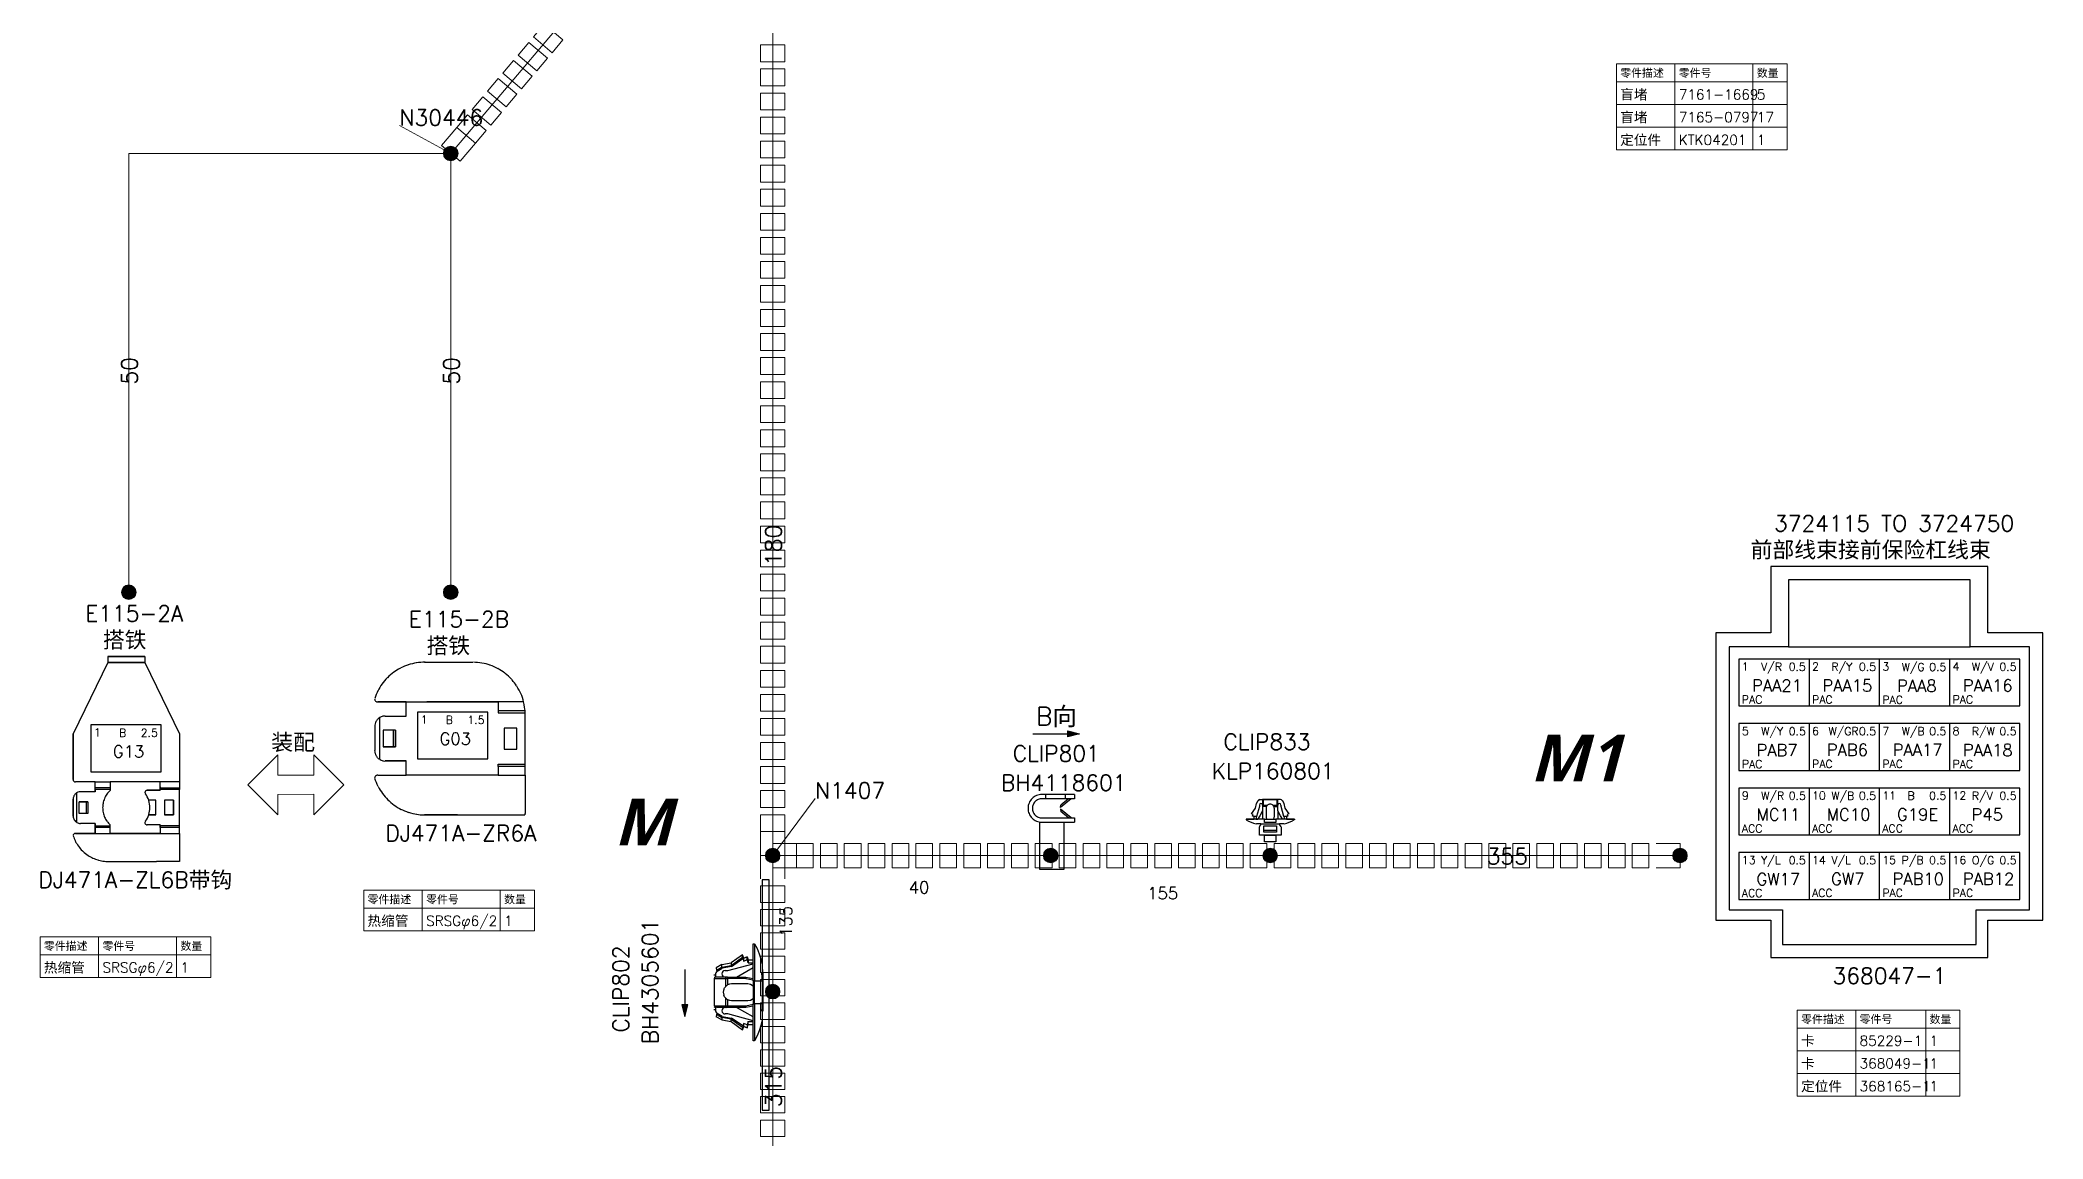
# Model space of a CAD drawing. Header units: millimetres. Extents: x 6 to 3615, y 6 to 858.
# Drawn here: x 2485.5 to 2827.7, y 191.8 to 379.6 of the extents above; entities that cross this region are included whole.
import ezdxf

# ---------------------------------------------------------------- set-up
doc = ezdxf.new("R2010")
doc.units = ezdxf.units.MM
doc.styles.add('SegoeUIBoldItalic_Style', font='segoeuiz.ttf')
doc.styles.add('Simplex_Style', font='simplex_.ttf')

msp = doc.modelspace()

# ---------------------------------------------------------------- hatches: boundary and pattern name
h = msp.add_hatch(color=0)
edge = h.paths.add_edge_path()
edge.add_arc((2555.65, 360.27), 1.25, 0, 360)
h = msp.add_hatch(color=0)
edge = h.paths.add_edge_path()
edge.add_arc((2555.65, 360.27), 1.25, 0, 360)
h = msp.add_hatch(color=0)
edge = h.paths.add_edge_path()
edge.add_arc((2500.65, 285.27), 1.25, 0, 360)
h = msp.add_hatch(color=0)
edge = h.paths.add_edge_path()
edge.add_arc((2500.65, 285.27), 1.25, 0, 360)
h = msp.add_hatch(color=0)
edge = h.paths.add_edge_path()
edge.add_arc((2555.65, 285.27), 1.25, 0, 360)
h = msp.add_hatch(color=0)
edge = h.paths.add_edge_path()
edge.add_arc((2555.65, 285.27), 1.25, 0, 360)
for points in [[(2661.08, 261.58), (2663.08, 261.08), (2661.08, 260.58)], [(2595.15, 214.77), (2595.65, 212.77), (2596.15, 214.77)]]:
    msp.add_hatch(color=0).paths.add_polyline_path(points)
h = msp.add_hatch(color=0)
edge = h.paths.add_edge_path()
edge.add_arc((2610.65, 240.27), 1.25, 0, 360)
h = msp.add_hatch(color=0)
edge = h.paths.add_edge_path()
edge.add_arc((2610.65, 240.27), 1.25, 0, 360)
h = msp.add_hatch(color=0)
edge = h.paths.add_edge_path()
edge.add_arc((2658.15, 240.27), 1.25, 0, 360)
h = msp.add_hatch(color=0)
edge = h.paths.add_edge_path()
edge.add_arc((2658.15, 240.27), 1.25, 0, 360)
h = msp.add_hatch(color=0)
edge = h.paths.add_edge_path()
edge.add_arc((2695.65, 240.27), 1.25, 0, 360)
h = msp.add_hatch(color=0)
edge = h.paths.add_edge_path()
edge.add_arc((2695.65, 240.27), 1.25, 0, 360)
h = msp.add_hatch(color=0)
edge = h.paths.add_edge_path()
edge.add_arc((2765.65, 240.27), 1.25, 0, 360)
h = msp.add_hatch(color=0)
edge = h.paths.add_edge_path()
edge.add_arc((2765.65, 240.27), 1.25, 0, 360)
h = msp.add_hatch(color=0)
edge = h.paths.add_edge_path()
edge.add_arc((2610.65, 217.01), 1.25, 0, 360)
h = msp.add_hatch(color=0)
edge = h.paths.add_edge_path()
edge.add_arc((2610.65, 217.01), 1.25, 0, 360)

# ---------------------------------------------------------------- linework, layer by layer
at = {"color": 0, "linetype": 'Continuous', "lineweight": 13, "flags": 128}
for points in [[(2610.65, 425.27), (2555.65, 360.27)], [(2610.65, 425.27), (2610.65, 240.27)], [(2754.78, 375.58), (2783.95, 375.58)], [(2754.78, 375.58), (2754.78, 360.86)], [(2754.78, 375.58), (2783.95, 375.58)], [(2764.78, 375.58), (2764.78, 360.86)], [(2778.12, 375.58), (2778.12, 360.86)], [(2783.95, 375.58), (2783.95, 360.86)], [(2754.78, 372.52), (2783.95, 372.52)], [(2754.78, 368.64), (2783.95, 368.64)], [(2555.65, 360.27), (2546.9, 365.02)], [(2754.78, 364.75), (2783.95, 364.75)], [(2555.65, 360.27), (2500.65, 360.27)], [(2500.65, 360.27), (2500.65, 285.27)], [(2555.65, 360.27), (2555.65, 285.27)], [(2754.78, 360.86), (2783.95, 360.86)], [(2537.39, 252.37), (2532.25, 247.24), (2532.24, 250.74), (2526.11, 250.71), (2526.11, 247.23), (2520.97, 252.34), (2526.11, 257.47), (2526.11, 254.02), (2532.26, 254.02), (2532.26, 257.48), (2537.39, 252.37)], [(2610.65, 240.27), (2617.9, 250.02)], [(2610.65, 240.27), (2610.65, 160.27)], [(2610.65, 240.27), (2705.65, 240.27)], [(2705.65, 240.27), (2765.65, 240.27)], [(2540.79, 234.34), (2569.96, 234.34)], [(2540.79, 234.34), (2540.79, 227.4)], [(2540.79, 234.34), (2569.96, 234.34)], [(2550.79, 234.34), (2550.79, 227.4)], [(2564.12, 234.34), (2564.12, 227.4)], [(2569.96, 234.34), (2569.96, 227.4)], [(2540.79, 231.28), (2569.96, 231.28)], [(2485.5, 226.36), (2514.66, 226.36)], [(2485.5, 226.36), (2485.5, 219.42)], [(2485.5, 226.36), (2514.66, 226.36)], [(2495.5, 226.36), (2495.5, 219.42)], [(2508.83, 226.36), (2508.83, 219.42)], [(2514.66, 226.36), (2514.66, 219.42)], [(2540.79, 227.4), (2569.96, 227.4)], [(2485.5, 223.31), (2514.66, 223.31)], [(2485.5, 219.42), (2514.66, 219.42)], [(2785.68, 213.85), (2813.46, 213.85)], [(2785.68, 213.85), (2785.68, 199.13)], [(2785.68, 213.85), (2813.46, 213.85)], [(2795.68, 213.85), (2795.68, 199.13)], [(2807.62, 213.85), (2807.62, 199.13)], [(2813.46, 213.85), (2813.46, 199.13)], [(2785.68, 210.79), (2813.46, 210.79)], [(2785.68, 206.91), (2813.46, 206.91)], [(2785.68, 203.02), (2813.46, 203.02)], [(2785.68, 199.13), (2813.46, 199.13)]]:
    msp.add_lwpolyline(points, dxfattribs=at)
for points in [[(2572.96, 377.49), (2574.79, 379.66), (2571.61, 382.35), (2569.77, 380.18), (2572.96, 377.49)], [(2570.34, 374.4), (2572.17, 376.56), (2568.99, 379.25), (2567.16, 377.09), (2570.34, 374.4)], [(2612.73, 375.93), (2612.73, 378.81), (2608.57, 378.81), (2608.57, 375.93), (2612.73, 375.93)], [(2565.1, 368.21), (2566.93, 370.37), (2563.75, 373.06), (2561.92, 370.9), (2565.1, 368.21)], [(2567.72, 371.3), (2569.55, 373.47), (2566.37, 376.16), (2564.54, 373.99), (2567.72, 371.3)], [(2612.73, 371.82), (2612.73, 374.7), (2608.57, 374.7), (2608.57, 371.82), (2612.73, 371.82)], [(2562.48, 365.11), (2564.31, 367.28), (2561.13, 369.97), (2559.3, 367.8), (2562.48, 365.11)], [(2612.73, 367.71), (2612.73, 370.59), (2608.57, 370.59), (2608.57, 367.71), (2612.73, 367.71)], [(2559.86, 362.02), (2561.69, 364.18), (2558.51, 366.87), (2556.68, 364.71), (2559.86, 362.02)], [(2612.73, 363.6), (2612.73, 366.48), (2608.57, 366.48), (2608.57, 363.6), (2612.73, 363.6)], [(2554.06, 361.61), (2556.68, 364.71)], [(2557.24, 358.92), (2554.06, 361.61)], [(2557.24, 358.92), (2559.86, 362.02)], [(2612.73, 359.49), (2612.73, 362.37), (2608.57, 362.37), (2608.57, 359.49), (2612.73, 359.49)], [(2612.73, 355.38), (2612.73, 358.25), (2608.57, 358.25), (2608.57, 355.38), (2612.73, 355.38)], [(2612.73, 351.27), (2612.73, 354.14), (2608.57, 354.14), (2608.57, 351.27), (2612.73, 351.27)], [(2612.73, 347.15), (2612.73, 350.03), (2608.57, 350.03), (2608.57, 347.15), (2612.73, 347.15)], [(2612.73, 343.04), (2612.73, 345.92), (2608.57, 345.92), (2608.57, 343.04), (2612.73, 343.04)], [(2612.73, 338.93), (2612.73, 341.81), (2608.57, 341.81), (2608.57, 338.93), (2612.73, 338.93)], [(2612.73, 334.82), (2612.73, 337.7), (2608.57, 337.7), (2608.57, 334.82), (2612.73, 334.82)], [(2612.73, 330.71), (2612.73, 333.59), (2608.57, 333.59), (2608.57, 330.71), (2612.73, 330.71)], [(2612.73, 326.6), (2612.73, 329.48), (2608.57, 329.48), (2608.57, 326.6), (2612.73, 326.6)], [(2612.73, 322.49), (2612.73, 325.37), (2608.57, 325.37), (2608.57, 322.49), (2612.73, 322.49)], [(2612.73, 318.38), (2612.73, 321.25), (2608.57, 321.25), (2608.57, 318.38), (2612.73, 318.38)], [(2612.73, 314.27), (2612.73, 317.14), (2608.57, 317.14), (2608.57, 314.27), (2612.73, 314.27)], [(2612.73, 310.15), (2612.73, 313.03), (2608.57, 313.03), (2608.57, 310.15), (2612.73, 310.15)], [(2612.73, 306.04), (2612.73, 308.92), (2608.57, 308.92), (2608.57, 306.04), (2612.73, 306.04)], [(2612.73, 301.93), (2612.73, 304.81), (2608.57, 304.81), (2608.57, 301.93), (2612.73, 301.93)], [(2612.73, 297.82), (2612.73, 300.7), (2608.57, 300.7), (2608.57, 297.82), (2612.73, 297.82)], [(2612.73, 293.71), (2612.73, 296.59), (2608.57, 296.59), (2608.57, 293.71), (2612.73, 293.71)], [(2612.73, 289.6), (2612.73, 292.48), (2608.57, 292.48), (2608.57, 289.6), (2612.73, 289.6)], [(2612.73, 285.49), (2612.73, 288.37), (2608.57, 288.37), (2608.57, 285.49), (2612.73, 285.49)], [(2612.73, 281.38), (2612.73, 284.25), (2608.57, 284.25), (2608.57, 281.38), (2612.73, 281.38)], [(2612.73, 277.27), (2612.73, 280.14), (2608.57, 280.14), (2608.57, 277.27), (2612.73, 277.27)], [(2612.73, 273.15), (2612.73, 276.03), (2608.57, 276.03), (2608.57, 273.15), (2612.73, 273.15)], [(2612.73, 269.04), (2612.73, 271.92), (2608.57, 271.92), (2608.57, 269.04), (2612.73, 269.04)], [(2612.73, 264.93), (2612.73, 267.81), (2608.57, 267.81), (2608.57, 264.93), (2612.73, 264.93)], [(2612.73, 260.82), (2612.73, 263.7), (2608.57, 263.7), (2608.57, 260.82), (2612.73, 260.82)], [(2612.73, 256.71), (2612.73, 259.59), (2608.57, 259.59), (2608.57, 256.71), (2612.73, 256.71)], [(2612.73, 252.6), (2612.73, 255.48), (2608.57, 255.48), (2608.57, 252.6), (2612.73, 252.6)], [(2612.73, 248.49), (2612.73, 251.37), (2608.57, 251.37), (2608.57, 248.49), (2612.73, 248.49)], [(2612.73, 244.38), (2612.73, 247.25), (2608.57, 247.25), (2608.57, 244.38), (2612.73, 244.38)], [(2608.57, 240.27), (2608.57, 244.38)], [(2612.73, 240.27), (2612.73, 244.38)], [(2612.73, 240.27), (2608.57, 240.27)], [(2608.57, 240.27), (2608.57, 236.27)], [(2612.73, 240.27), (2608.57, 240.27)], [(2610.65, 238.18), (2610.65, 242.35)], [(2610.65, 242.35), (2614.73, 242.35)], [(2612.73, 240.27), (2612.73, 236.27)], [(2614.73, 238.18), (2617.59, 238.18), (2617.59, 242.35), (2614.73, 242.35), (2614.73, 238.18)], [(2618.81, 238.18), (2621.66, 238.18), (2621.66, 242.35), (2618.81, 242.35), (2618.81, 238.18)], [(2622.89, 238.18), (2625.74, 238.18), (2625.74, 242.35), (2622.89, 242.35), (2622.89, 238.18)], [(2626.97, 238.18), (2629.82, 238.18), (2629.82, 242.35), (2626.97, 242.35), (2626.97, 238.18)], [(2631.05, 238.18), (2633.9, 238.18), (2633.9, 242.35), (2631.05, 242.35), (2631.05, 238.18)], [(2635.12, 238.18), (2637.98, 238.18), (2637.98, 242.35), (2635.12, 242.35), (2635.12, 238.18)], [(2639.2, 238.18), (2642.06, 238.18), (2642.06, 242.35), (2639.2, 242.35), (2639.2, 238.18)], [(2643.28, 238.18), (2646.14, 238.18), (2646.14, 242.35), (2643.28, 242.35), (2643.28, 238.18)], [(2647.36, 238.18), (2650.22, 238.18), (2650.22, 242.35), (2647.36, 242.35), (2647.36, 238.18)], [(2651.44, 238.18), (2654.3, 238.18), (2654.3, 242.35), (2651.44, 242.35), (2651.44, 238.18)], [(2655.52, 238.18), (2658.37, 238.18), (2658.37, 242.35), (2655.52, 242.35), (2655.52, 238.18)], [(2659.6, 238.18), (2662.45, 238.18), (2662.45, 242.35), (2659.6, 242.35), (2659.6, 238.18)], [(2663.68, 238.18), (2666.53, 238.18), (2666.53, 242.35), (2663.68, 242.35), (2663.68, 238.18)], [(2667.76, 238.18), (2670.61, 238.18), (2670.61, 242.35), (2667.76, 242.35), (2667.76, 238.18)], [(2671.84, 238.18), (2674.69, 238.18), (2674.69, 242.35), (2671.84, 242.35), (2671.84, 238.18)], [(2675.91, 238.18), (2678.77, 238.18), (2678.77, 242.35), (2675.91, 242.35), (2675.91, 238.18)], [(2679.99, 238.18), (2682.85, 238.18), (2682.85, 242.35), (2679.99, 242.35), (2679.99, 238.18)], [(2684.07, 238.18), (2686.93, 238.18), (2686.93, 242.35), (2684.07, 242.35), (2684.07, 238.18)], [(2688.15, 238.18), (2691.01, 238.18), (2691.01, 242.35), (2688.15, 242.35), (2688.15, 238.18)], [(2692.23, 238.18), (2695.09, 238.18), (2695.09, 242.35), (2692.23, 242.35), (2692.23, 238.18)], [(2696.31, 238.18), (2699.16, 238.18), (2699.16, 242.35), (2696.31, 242.35), (2696.31, 238.18)], [(2700.39, 238.18), (2703.24, 238.18), (2703.24, 242.35), (2700.39, 242.35), (2700.39, 238.18)], [(2704.47, 238.18), (2707.32, 238.18), (2707.32, 242.35), (2704.47, 242.35), (2704.47, 238.18)], [(2708.55, 238.18), (2711.4, 238.18), (2711.4, 242.35), (2708.55, 242.35), (2708.55, 238.18)], [(2712.62, 238.18), (2715.48, 238.18), (2715.48, 242.35), (2712.62, 242.35), (2712.62, 238.18)], [(2716.7, 238.18), (2719.56, 238.18), (2719.56, 242.35), (2716.7, 242.35), (2716.7, 238.18)], [(2720.78, 238.18), (2723.64, 238.18), (2723.64, 242.35), (2720.78, 242.35), (2720.78, 238.18)], [(2724.86, 238.18), (2727.72, 238.18), (2727.72, 242.35), (2724.86, 242.35), (2724.86, 238.18)], [(2728.94, 238.18), (2731.8, 238.18), (2731.8, 242.35), (2728.94, 242.35), (2728.94, 238.18)], [(2733.02, 238.18), (2735.87, 238.18), (2735.87, 242.35), (2733.02, 242.35), (2733.02, 238.18)], [(2737.1, 238.18), (2739.95, 238.18), (2739.95, 242.35), (2737.1, 242.35), (2737.1, 238.18)], [(2741.18, 238.18), (2744.03, 238.18), (2744.03, 242.35), (2741.18, 242.35), (2741.18, 238.18)], [(2745.26, 238.18), (2748.11, 238.18), (2748.11, 242.35), (2745.26, 242.35), (2745.26, 238.18)], [(2749.34, 238.18), (2752.19, 238.18), (2752.19, 242.35), (2749.34, 242.35), (2749.34, 238.18)], [(2753.41, 238.18), (2756.27, 238.18), (2756.27, 242.35), (2753.41, 242.35), (2753.41, 238.18)], [(2757.49, 238.18), (2760.35, 238.18), (2760.35, 242.35), (2757.49, 242.35), (2757.49, 238.18)], [(2765.65, 242.35), (2761.57, 242.35)], [(2765.65, 238.18), (2765.65, 242.35)], [(2610.65, 238.18), (2614.73, 238.18)], [(2765.65, 238.18), (2761.57, 238.18)], [(2612.73, 232.27), (2612.73, 235.07), (2608.57, 235.07), (2608.57, 232.27), (2612.73, 232.27)], [(2612.73, 228.27), (2612.73, 231.07), (2608.57, 231.07), (2608.57, 228.27), (2612.73, 228.27)], [(2612.73, 224.27), (2612.73, 227.07), (2608.57, 227.07), (2608.57, 224.27), (2612.73, 224.27)], [(2612.73, 220.27), (2612.73, 223.07), (2608.57, 223.07), (2608.57, 220.27), (2612.73, 220.27)], [(2612.73, 216.27), (2612.73, 219.07), (2608.57, 219.07), (2608.57, 216.27), (2612.73, 216.27)], [(2612.73, 212.27), (2612.73, 215.07), (2608.57, 215.07), (2608.57, 212.27), (2612.73, 212.27)], [(2612.73, 208.27), (2612.73, 211.07), (2608.57, 211.07), (2608.57, 208.27), (2612.73, 208.27)], [(2612.73, 204.27), (2612.73, 207.07), (2608.57, 207.07), (2608.57, 204.27), (2612.73, 204.27)], [(2612.73, 200.27), (2612.73, 203.07), (2608.57, 203.07), (2608.57, 200.27), (2612.73, 200.27)], [(2612.73, 196.27), (2612.73, 199.07), (2608.57, 199.07), (2608.57, 196.27), (2612.73, 196.27)], [(2612.73, 192.27), (2612.73, 195.07), (2608.57, 195.07), (2608.57, 192.27), (2612.73, 192.27)]]:
    msp.add_lwpolyline(points, close=True, dxfattribs=at)
at = {"color": 0, "linetype": 'Continuous', "lineweight": 30, "flags": 128}
for points in [[(2781.19, 229.23), (2781.19, 222.85), (2818.22, 222.85), (2818.22, 229.23), (2827.65, 229.23), (2827.65, 278.31), (2818.22, 278.31), (2818.22, 289.68), (2781.19, 289.68), (2781.19, 278.31), (2771.76, 278.31), (2771.76, 229.23), (2781.19, 229.23)], [(2784.21, 287.42), (2784.21, 275.93), (2774.07, 275.93), (2774.07, 230.97), (2783.15, 230.97), (2783.15, 225.07), (2816.26, 225.07), (2816.26, 230.97), (2825.34, 230.97), (2825.34, 275.93), (2815.21, 275.93), (2815.21, 287.42), (2784.21, 287.42), (2784.21, 275.93), (2815.21, 275.93)], [(2503.38, 274.28), (2497.08, 274.28), (2497.08, 273.27), (2491.15, 261.06), (2491.15, 253.25), (2491.15, 261.06)], [(2497.08, 274.28), (2503.38, 274.28), (2503.38, 273.27), (2497.08, 273.27), (2503.38, 273.27), (2509.29, 261.06), (2509.29, 251.55), (2506.02, 251.55), (2506.02, 252.87)], [(2775.71, 273.85), (2775.71, 265.85), (2823.7, 265.85), (2823.7, 273.85), (2775.71, 273.85)], [(2787.71, 273.85), (2787.71, 265.85)], [(2799.7, 273.85), (2799.7, 265.85)], [(2811.7, 273.85), (2811.7, 265.85)], [(2551.17, 273.3), (2559.44, 273.3)], [(2548.02, 266.52), (2543.2, 266.52), (2548.02, 266.52)], [(2543.55, 256.67), (2543.55, 263.86)], [(2544.45, 264.1), (2548.02, 264.1), (2548.02, 266.52), (2551.59, 266.52)], [(2550, 264.79), (2550, 256.79), (2562, 256.79), (2562, 264.79), (2550, 264.79)], [(2561.95, 264.79), (2550.04, 264.79)], [(2563.73, 266.52), (2551.59, 266.52), (2563.73, 266.52)], [(2568.11, 266.52), (2563.73, 266.52), (2563.73, 265.05), (2568.35, 265.05)], [(2563.73, 255.49), (2563.73, 254.02), (2568.37, 254.02), (2568.37, 264.37), (2568.37, 264.64), (2568.37, 264.74), (2568.36, 264.8), (2568.35, 265.05), (2568.32, 265.3), (2568.28, 265.65)], [(2563.73, 265.05), (2563.73, 264.64), (2568.37, 264.64)], [(2568.28, 265.64), (2568.22, 266.05)], [(2568.37, 254.02), (2568.37, 264.37)], [(2494.19, 262.59), (2494.19, 254.6), (2506.19, 254.6), (2506.19, 262.59), (2494.19, 262.59)], [(2542.66, 262.32), (2542.66, 258.22)], [(2546.23, 261.69), (2546.23, 258.84), (2546.23, 261.69), (2544.09, 261.69), (2544.09, 258.84), (2546.23, 258.84), (2545.87, 258.84), (2545.87, 261.69)], [(2566.95, 262.05), (2564.8, 262.05), (2564.8, 258.48), (2566.95, 258.48), (2566.95, 262.05), (2564.8, 262.05), (2564.8, 258.48)], [(2655.08, 261.08), (2663.08, 261.08)], [(2775.71, 262.82), (2775.71, 254.82), (2823.7, 254.82), (2823.7, 262.82), (2775.71, 262.82)], [(2787.71, 262.82), (2787.71, 254.82)], [(2799.7, 262.82), (2799.7, 254.82)], [(2811.7, 262.82), (2811.7, 254.82)], [(2545.87, 258.84), (2544.09, 258.84)], [(2543.2, 254.02), (2548.02, 254.02)], [(2544.45, 256.43), (2548.02, 256.43)], [(2563.73, 254.02), (2548.02, 254.02), (2548.02, 256.43), (2544.45, 256.43)], [(2568.37, 255.49), (2563.73, 255.49), (2563.73, 255.9), (2568.37, 255.9)], [(2568.37, 254.02), (2568.37, 247.48)], [(2491.15, 249.91), (2491.15, 247.01), (2491.15, 249.91)], [(2497.45, 251.83), (2494.93, 251.83), (2494.93, 252.87), (2491.53, 252.87)], [(2491.78, 245.92), (2491.78, 251)], [(2494.93, 251.55), (2494.93, 251.17), (2492.41, 251.17)], [(2497.45, 251.55), (2494.93, 251.55), (2494.93, 252.87), (2497.45, 252.87)], [(2494.93, 251.17), (2494.93, 251.83)], [(2509.29, 252.87), (2497.45, 252.87), (2497.45, 251.39)], [(2509.29, 245.37), (2506.02, 245.37), (2506.02, 245.5), (2506.02, 244.05), (2497.45, 244.05), (2509.29, 244.05), (2509.29, 251.55)], [(2506.02, 251.42), (2503.79, 251.42), (2506.02, 251.42)], [(2506.02, 252.01), (2506.02, 251.83), (2509.29, 251.83)], [(2506.02, 251.55), (2506.02, 251.42), (2506.02, 251.83)], [(2662.21, 250.71), (2656.64, 250.71), (2656.41, 250.7), (2656.18, 250.66), (2655.96, 250.61), (2655.73, 250.53), (2655.52, 250.43), (2655.33, 250.31), (2655.14, 250.17), (2654.97, 250.01), (2654.81, 249.84), (2654.67, 249.65), (2654.55, 249.45), (2654.45, 249.24), (2654.37, 249.02), (2654.32, 248.8), (2654.28, 248.57), (2654.27, 248.34), (2654.28, 248.1), (2654.32, 247.87), (2654.37, 247.65), (2654.45, 247.43), (2654.55, 247.22), (2654.67, 247.02), (2654.81, 246.83), (2654.97, 246.66), (2655.14, 246.5), (2655.33, 246.36), (2655.52, 246.24), (2655.73, 246.14), (2655.96, 246.07), (2656.18, 246.01), (2656.41, 245.97), (2656.64, 245.96), (2662.21, 245.96)], [(2662.21, 249.97), (2656.64, 249.97), (2656.48, 249.96), (2656.33, 249.94), (2656.17, 249.9), (2656.02, 249.85), (2655.87, 249.78), (2655.73, 249.7), (2655.61, 249.6), (2655.49, 249.49), (2655.38, 249.37), (2655.28, 249.24), (2655.2, 249.11), (2655.13, 248.96), (2655.08, 248.81), (2655.04, 248.65), (2655.02, 248.49), (2655.01, 248.34), (2655.02, 248.17), (2655.04, 248.02), (2655.08, 247.86), (2655.13, 247.71), (2655.2, 247.57), (2655.28, 247.43), (2655.38, 247.3), (2655.49, 247.18), (2655.61, 247.07), (2655.73, 246.98), (2655.87, 246.89), (2656.02, 246.83), (2656.17, 246.77), (2656.33, 246.73), (2656.48, 246.71), (2656.64, 246.7), (2662.21, 246.7)], [(2657.26, 250.71), (2657.26, 249.97)], [(2661.64, 249.97), (2659.83, 248.48)], [(2661.19, 249.97), (2659.89, 248.9)], [(2660.59, 250.71), (2660.59, 249.97)], [(2662.21, 250.71), (2662.21, 249.97)], [(2697.38, 249.84), (2694.34, 249.84), (2694.34, 247.91), (2693.87, 247.08), (2693.66, 246.71), (2693.54, 246.5)], [(2693.9, 249.84), (2694.34, 249.84)], [(2696.12, 248.87), (2696.82, 248.87), (2696.82, 249.78), (2694.46, 249.78), (2694.46, 248.87), (2695.16, 248.87)], [(2697.74, 246.5), (2697.62, 246.71), (2697.41, 247.08), (2696.94, 247.91), (2696.94, 249.84)], [(2775.71, 251.8), (2775.71, 243.8), (2823.7, 243.8), (2823.7, 251.8), (2775.71, 251.8)], [(2787.71, 251.8), (2787.71, 243.8)], [(2799.7, 251.8), (2799.7, 243.8)], [(2811.7, 251.8), (2811.7, 243.8)], [(2493.67, 249.47), (2492.16, 249.47), (2493.67, 249.47), (2493.67, 247.45), (2493.42, 247.45), (2493.42, 249.47)], [(2493.42, 247.45), (2492.16, 247.45), (2492.16, 249.47)], [(2505.26, 247.2), (2504.05, 247.2), (2505.26, 247.2), (2505.26, 249.72), (2504.05, 249.72)], [(2508.28, 249.72), (2508.28, 247.2), (2508.28, 249.72), (2506.77, 249.72), (2506.77, 247.2), (2508.28, 247.2), (2506.77, 247.2)], [(2556.79, 247.23), (2551.17, 247.23)], [(2551.18, 247.23), (2568.34, 247.23)], [(2659.83, 248.48), (2659.89, 248.9)], [(2659.83, 248.19), (2659.89, 247.77)], [(2661.64, 246.7), (2659.83, 248.19)], [(2661.19, 246.7), (2659.89, 247.77)], [(2662.21, 246.7), (2662.21, 245.96)], [(2694.65, 246.5), (2691.51, 246.5), (2692.88, 246.5), (2692.88, 246.93)], [(2691.51, 246.5), (2691.51, 246.38)], [(2693.33, 246.93), (2692.88, 246.93), (2692.61, 247.01), (2692.73, 247.3), (2692.45, 247.42), (2693.14, 248.39), (2693.28, 249.17), (2693.56, 249.65)], [(2693.79, 248.9), (2693.79, 248.66), (2693.33, 246.93), (2693.21, 246.5), (2693.54, 246.5)], [(2694.34, 247.91), (2694.34, 246.5)], [(2695.01, 248.67), (2694.36, 248.67), (2694.38, 248.71)], [(2699.77, 246.5), (2696.62, 246.5), (2696.62, 245.9), (2694.65, 245.9), (2694.65, 246.5), (2696.62, 246.5)], [(2694.93, 248.35), (2694.93, 246.97)], [(2696.27, 248.67), (2696.92, 248.67), (2696.9, 248.71)], [(2696.35, 246.97), (2696.35, 248.35)], [(2696.94, 247.91), (2696.94, 246.5)], [(2697.72, 249.65), (2698, 249.17), (2698.14, 248.39), (2698.83, 247.42), (2698.55, 247.3), (2698.67, 247.01), (2698.4, 246.93), (2697.95, 246.93), (2697.49, 248.66), (2697.49, 248.9)], [(2697.95, 246.93), (2698.07, 246.5), (2697.74, 246.5)], [(2698.4, 246.93), (2698.4, 246.5), (2699.77, 246.5), (2699.77, 246.38)], [(2491.53, 244.05), (2494.93, 244.05), (2494.93, 245.75), (2494.93, 245.37), (2497.45, 245.37)], [(2494.93, 244.05), (2491.53, 244.05)], [(2494.93, 245.75), (2492.41, 245.75)], [(2494.93, 245.09), (2494.93, 244.05), (2497.45, 244.05), (2497.45, 245.53)], [(2497.45, 245.09), (2494.93, 245.09), (2494.93, 245.37)], [(2506.02, 245.5), (2503.79, 245.5)], [(2509.29, 244.05), (2509.29, 239.26), (2505.4, 239.26)], [(2509.29, 245.09), (2506.02, 245.09), (2506.02, 245.37)], [(2506.02, 245.09), (2506.02, 244.91)], [(2694.03, 245.71), (2693.28, 245.71)], [(2697.49, 245.16), (2697.49, 243.78), (2693.79, 243.78), (2693.79, 245.16)], [(2694.03, 245.49), (2694.03, 245.71), (2697.25, 245.71)], [(2694.55, 244.29), (2694.55, 245.33), (2696.72, 245.33), (2696.72, 244.29), (2694.55, 244.29)], [(2696.72, 244.57), (2694.55, 244.57)], [(2696.62, 242.6), (2694.65, 242.6), (2694.65, 243.78), (2696.62, 243.78), (2696.62, 242.6)], [(2698, 245.71), (2697.25, 245.71), (2697.25, 245.49)], [(2775.71, 240.78), (2775.71, 232.78), (2823.7, 232.78), (2823.7, 240.78), (2775.71, 240.78)], [(2787.71, 240.78), (2787.71, 232.78)], [(2799.7, 240.78), (2799.7, 232.78)], [(2811.7, 240.78), (2811.7, 232.78)], [(2497.16, 239.26), (2505.37, 239.26)], [(2601.96, 221.64), (2603.54, 221.91), (2603.54, 221.5), (2605.47, 222.88)], [(2605.48, 222.88), (2605.47, 223.15), (2605.47, 223.29), (2603.54, 221.91)], [(2603.62, 221.3), (2605.53, 222.66), (2605.71, 222.24), (2605.71, 222.74), (2605.47, 223.29)], [(2605.48, 222.89), (2605.49, 222.79)], [(2605.49, 222.78), (2605.54, 222.66)], [(2605.71, 222.73), (2606.3, 222.97), (2606.3, 222.98), (2605.71, 222.74)], [(2605.71, 222.24), (2606.3, 222.48), (2606.3, 222.97)], [(2606.3, 222.98), (2606.46, 222.42), (2606.46, 221.93), (2606.3, 222.48)], [(2606.46, 222.42), (2607.33, 222.42)], [(2607.33, 218.87), (2607.33, 214.93), (2607.57, 214.93), (2607.57, 218.87), (2607.33, 218.87), (2607.33, 225.19), (2607.57, 225.19), (2607.57, 218.87), (2608.85, 218.87), (2608.83, 219.51), (2608.79, 220.14), (2608.99, 220.14), (2608.99, 213.67), (2608.79, 213.67), (2608.83, 214.3), (2608.85, 214.93)], [(2608.91, 221.62), (2608.71, 222.54), (2608.41, 223.44), (2608.04, 224.3), (2607.6, 225.14)], [(2595.65, 220.77), (2595.65, 212.77)], [(2600.62, 219.9), (2600.86, 219.9), (2600.86, 219.47)], [(2600.64, 219.48), (2600.69, 219.46)], [(2600.66, 219.39), (2600.75, 219.26)], [(2600.69, 219.46), (2600.77, 219.45)], [(2602.58, 215.94), (2602.58, 214.54), (2600.74, 214.54), (2600.74, 219.27), (2602.95, 219.27), (2602.95, 219.51), (2601.12, 219.51), (2600.86, 219.47)], [(2600.76, 219.45), (2600.85, 219.47)], [(2601.16, 220.51), (2601.03, 220.4), (2600.93, 220.24), (2600.88, 220.08), (2600.86, 219.9)], [(2601.06, 220.69), (2601.96, 221.22), (2601.96, 221.64), (2601.01, 221.08)], [(2601.01, 221.07), (2601.06, 220.69), (2601.16, 220.51), (2602.04, 221.02), (2601.99, 221.13), (2601.97, 221.21), (2603.54, 221.49), (2603.57, 221.42), (2603.58, 221.41), (2603.62, 221.3), (2602.04, 221.02)], [(2602.52, 220.61), (2602.3, 220.57), (2602.13, 220.45), (2602.01, 220.27), (2601.96, 220.05), (2602.01, 219.84), (2602.13, 219.67), (2602.3, 219.55), (2602.52, 219.5)], [(2602.52, 220.61), (2602.99, 220.61), (2607.33, 221.77)], [(2602.69, 219.51), (2602.68, 219.5), (2602.67, 219.5), (2602.66, 219.49), (2602.65, 219.49), (2602.64, 219.48), (2602.63, 219.47), (2602.62, 219.46), (2602.61, 219.44), (2602.61, 219.43), (2602.6, 219.41), (2602.59, 219.39), (2602.59, 219.38), (2602.58, 219.35), (2602.58, 219.33), (2602.58, 219.31), (2602.58, 219.29), (2602.58, 219.27)], [(2602.58, 219.27), (2602.58, 217.86)], [(2602.95, 219.51), (2606.07, 219.51), (2606.06, 219.43), (2606.04, 219.27), (2602.95, 219.27), (2602.95, 218.15)], [(2604.49, 219.51), (2607.33, 221.11)], [(2606.04, 219.27), (2607.33, 219.01)], [(2606.07, 219.51), (2607.33, 219.25)], [(2606.46, 221.93), (2607.33, 221.93)], [(2608.91, 220.14), (2608.91, 221.64)], [(2608.99, 215.8), (2608.99, 220.81)], [(2602.3, 217.41), (2602.2, 216.9)], [(2602.2, 216.9), (2602.3, 216.39)], [(2602.3, 217.42), (2602.42, 217.65), (2602.58, 217.86)], [(2602.58, 215.94), (2602.42, 216.15), (2602.3, 216.39)], [(2602.76, 218.03), (2602.58, 217.87)], [(2602.58, 215.93), (2602.76, 215.77)], [(2602.95, 215.65), (2602.95, 214.54), (2602.58, 214.54)], [(2602.95, 218.15), (2602.76, 218.03)], [(2602.76, 215.77), (2602.95, 215.65)], [(2603.62, 218.32), (2603.28, 218.28), (2602.95, 218.15)], [(2602.95, 215.65), (2603.28, 215.53), (2603.62, 215.48)], [(2606.38, 218.32), (2603.62, 218.32)], [(2607.33, 217.95), (2606.89, 218.22), (2606.38, 218.32)], [(2606.38, 215.48), (2606.89, 215.58), (2607.33, 215.85)], [(2608.85, 218.87), (2608.85, 214.93), (2607.57, 214.93), (2607.57, 208.62), (2607.33, 208.62), (2607.33, 214.93)], [(2600.86, 214.34), (2600.86, 213.91), (2600.62, 213.91)], [(2600.69, 214.34), (2600.64, 214.32)], [(2600.77, 214.35), (2600.69, 214.35)], [(2600.86, 214.33), (2600.78, 214.35)], [(2607.33, 214.79), (2606.04, 214.54), (2602.95, 214.54), (2602.95, 214.3), (2601.12, 214.3), (2600.86, 214.34)], [(2600.86, 213.91), (2600.88, 213.72), (2600.93, 213.56), (2601.03, 213.41), (2601.16, 213.29)], [(2602.04, 212.78), (2603.62, 212.5), (2603.58, 212.39), (2603.57, 212.39), (2603.54, 212.31), (2601.97, 212.59), (2601.99, 212.67), (2602.04, 212.78), (2601.16, 213.29), (2601.06, 213.11), (2601.01, 212.73)], [(2601.06, 213.11), (2601.96, 212.58), (2601.96, 212.17), (2601.01, 212.73)], [(2602.52, 214.3), (2602.3, 214.26), (2602.13, 214.14), (2602.01, 213.96), (2601.96, 213.75), (2602.01, 213.53), (2602.13, 213.36), (2602.3, 213.24), (2602.52, 213.2)], [(2601.96, 212.17), (2603.54, 211.89), (2603.54, 212.3), (2605.47, 210.92), (2605.48, 210.52)], [(2607.33, 212.04), (2602.99, 213.2), (2602.52, 213.2)], [(2602.58, 214.54), (2602.58, 214.51), (2602.58, 214.49), (2602.58, 214.47), (2602.59, 214.45), (2602.59, 214.42), (2602.6, 214.41), (2602.6, 214.39), (2602.61, 214.37), (2602.62, 214.35), (2602.62, 214.34), (2602.64, 214.33), (2602.65, 214.32), (2602.66, 214.31), (2602.67, 214.3), (2602.68, 214.3), (2602.69, 214.3)], [(2606.04, 214.54), (2606.06, 214.37), (2606.07, 214.3), (2602.95, 214.3)], [(2603.54, 211.89), (2605.47, 210.51), (2605.71, 211.07), (2605.71, 211.56), (2605.53, 211.14), (2603.62, 212.5)], [(2603.62, 215.48), (2606.38, 215.48)], [(2607.33, 212.7), (2604.49, 214.3)], [(2607.33, 214.55), (2606.07, 214.3)], [(2607.6, 208.67), (2608.04, 209.5), (2608.41, 210.37), (2608.71, 211.26), (2608.91, 212.18)], [(2608.91, 212.17), (2608.91, 213.67)], [(2605.47, 210.52), (2605.47, 210.51)], [(2605.49, 211.02), (2605.48, 210.92)], [(2605.53, 211.13), (2605.49, 211.01)], [(2605.71, 211.07), (2606.3, 210.83), (2606.46, 211.38), (2606.46, 211.88), (2606.3, 211.32), (2605.71, 211.56)], [(2606.3, 211.32), (2606.3, 210.84), (2605.71, 211.08)], [(2606.3, 210.84), (2606.3, 210.83)], [(2606.46, 211.88), (2607.33, 211.88)], [(2606.46, 211.38), (2607.33, 211.38)]]:
    msp.add_lwpolyline(points, dxfattribs=at)
for points in [[(2663.08, 261.08), (2661.08, 260.58), (2661.08, 261.58)], [(2656.28, 245.96), (2660.37, 245.96), (2660.37, 237.89), (2656.28, 237.89)], [(2610.07, 236.14), (2608.85, 236.14), (2608.85, 196.75), (2610.07, 196.75), (2610.07, 236.14)], [(2595.65, 212.77), (2596.15, 214.77), (2595.15, 214.77)]]:
    msp.add_lwpolyline(points, close=True, dxfattribs=at)
at = {"color": 0, "linetype": 'Continuous', "lineweight": 13}
for centre in [(2555.65, 360.27), (2555.65, 360.27), (2500.65, 285.27), (2500.65, 285.27), (2555.65, 285.27), (2555.65, 285.27), (2610.65, 240.27), (2610.65, 240.27), (2658.15, 240.27), (2658.15, 240.27), (2695.65, 240.27), (2695.65, 240.27), (2765.65, 240.27), (2765.65, 240.27), (2610.65, 217.01), (2610.65, 217.01)]:
    msp.add_circle(centre, 1.25, dxfattribs=at)
at = {"color": 0, "linetype": 'Continuous', "lineweight": 30}
for centre, radius, start, end in [((2550.87, 264.65), 8.52, 135, 145), ((2551.4, 264.08), 9.3, 126, 135), ((2550.54, 265.46), 7.68, 117, 127), ((2551.19, 264.35), 8.96, 108, 117), ((2551.33, 263.75), 9.57, 99, 108), ((2551.13, 264.59), 8.71, 89, 99), ((2559.54, 265.11), 8.19, 80, 90), ((2559.41, 264.2), 9.11, 71, 80), ((2559.54, 264.62), 8.66, 61, 71), ((2559.8, 264.87), 8.32, 52, 62), ((2559.52, 264.46), 8.82, 42, 52), ((2543.18, 267.05), 0.531, -180, -157), ((2551.36, 264.3), 9.13, 153, 162), ((2551.32, 264.25), 9.12, 144, 153), ((2560.06, 264.82), 8.17, 33, 42), ((2559.55, 264.42), 8.81, 23, 33), ((2560.44, 264.76), 7.87, 13, 24), ((2543.25, 267.08), 0.594, -157, -136), ((2543.23, 267.13), 0.622, -132, -112), ((2544.38, 262.36), 1.71, 135, 151), ((2543.18, 267.01), 0.497, -113, -88), ((2544.45, 262.32), 1.79, 105, 135), ((2544.49, 261.98), 2.14, 91, 103), ((2564.24, 265.43), 4.02, 9, 16), ((2544.51, 262.31), 1.85, 165, -180), ((2544.45, 262.32), 1.79, 150, 165), ((2544.79, 258.26), 2.14, -179, -167), ((2544.43, 258.21), 1.77, -165, -150), ((2544.35, 258.14), 1.67, -151, -135), ((2544.38, 258.15), 1.69, -135, -119), ((2544.43, 258.15), 1.72, -120, -105), ((2491.5, 253.24), 0.346, 179, -156), ((2543.09, 253.51), 0.435, 155, -179), ((2550.66, 255.96), 8.38, -163, -153), ((2543.27, 253.45), 0.622, 138, 158), ((2543.22, 253.43), 0.594, 113, 134), ((2543.19, 253.49), 0.531, 90, 113), ((2544.49, 258.56), 2.14, -104, -92), ((2492.29, 249.93), 1.14, 157, -179), ((2491.64, 253.32), 0.51, -154, -138), ((2492.37, 249.94), 1.21, 135, 159), ((2491.58, 253.32), 0.469, -133, -114), ((2491.51, 253.15), 0.281, -115, -85), ((2492.38, 249.95), 1.21, 111, 135), ((2492.42, 249.87), 1.3, 90, 111), ((2500.54, 248.38), 4.36, 158, 169), ((2500.2, 248.48), 4.01, 145, 158), ((2500.7, 248.03), 4.67, 134, 144), ((2503.8, 251.04), 0.388, 169, -176), ((2503.85, 251.07), 0.438, -174, -147), ((2503.85, 251.07), 0.438, -174, -147), ((2503.77, 251.05), 0.349, 136, 169), ((2500.25, 248.47), 4.01, 18, 36), ((2500.25, 248.47), 4.01, 18, 36), ((2503.89, 250.94), 0.521, 124, 135), ((2503.89, 250.94), 0.521, 124, 135), ((2503.79, 251.05), 0.367, 89, 121), ((2503.79, 251.05), 0.367, 89, 121), ((2550.4, 255.68), 8.01, -153, -143), ((2550.5, 255.59), 8.04, -144, -134), ((2551.58, 256.59), 9.51, -135, -126), ((2693.92, 249.42), 0.417, 93, 149), ((2697.38, 249.42), 0.417, 32, 88), ((2492.05, 246.96), 0.896, 177, -161), ((2492.4, 247), 1.24, -165, -150), ((2492.45, 247.03), 1.3, -150, -135), ((2500.49, 248.44), 4.3, 170, -180), ((2500.34, 248.48), 4.15, -180, -168), ((2500.17, 248.44), 3.98, -168, -156), ((2500.01, 248.32), 3.78, -157, -145), ((2500.42, 248.36), 3.81, -36, -17), ((2500.07, 248.45), 4.18, 0, 17), ((2500.21, 248.46), 4.05, -17, 0), ((2550.79, 255.52), 8.18, -126, -116), ((2551.38, 256.66), 9.47, -117, -108), ((2551.05, 255.68), 8.43, -108, -98), ((2551.14, 255.9), 8.67, -99, -90), ((2567.43, 247.49), 0.951, -16, -1), ((2694.12, 250.64), 5, -121, -100), ((2694.07, 248.9), 0.276, 0, -180), ((2694.81, 248.54), 0.474, 164, 179), ((2695.26, 248.37), 0.943, 148, 155), ((2695.69, 248.34), 0.76, 153, -180), ((2695.64, 246.95), 0.711, -180, -138), ((2695.35, 248.52), 0.375, 138, 156), ((2695.32, 248.61), 0.297, 126, 150), ((2695.62, 248.38), 0.674, 112, 133), ((2695.64, 248.35), 0.708, 90, 111), ((2695.66, 248.49), 0.565, 65, 92), ((2695.65, 248.38), 0.674, 47, 68), ((2695.64, 246.95), 0.711, -42, 0), ((2695.71, 248.39), 0.615, 26, 37), ((2695.66, 248.35), 0.688, 0, 30), ((2696.49, 248.61), 0.422, 24, 39), ((2696.58, 248.62), 0.339, 17, 32), ((2696.47, 248.54), 0.477, 1, 16), ((2697.21, 248.9), 0.276, 0, -180), ((2697.16, 250.64), 5, -80, -59), ((2491.55, 243.67), 0.398, 159, -180), ((2491.55, 243.67), 0.398, 159, -180), ((2496.1, 245.14), 5.16, -163, -152), ((2491.54, 243.66), 0.396, 135, 157), ((2491.6, 243.56), 0.51, 116, 132), ((2491.52, 243.71), 0.344, 89, 114), ((2492.44, 247.05), 1.31, -134, -120), ((2492.4, 246.98), 1.23, -120, -104), ((2492.4, 246.97), 1.22, -105, -90), ((2500.98, 249.15), 5.05, -143, -134), ((2503.81, 245.87), 0.396, 141, 174), ((2503.81, 245.87), 0.396, 141, 174), ((2503.65, 245.87), 0.237, 168, -167), ((2503.83, 245.9), 0.422, -168, -139), ((2503.73, 245.81), 0.289, -140, -119), ((2503.82, 245.97), 0.474, -118, -93), ((2694.03, 245.16), 0.237, 109, -180), ((2693.91, 245.5), 0.112, -72, 2), ((2697.37, 245.49), 0.112, 179, -107), ((2697.25, 245.16), 0.237, 0, 71), ((2496.75, 245.3), 5.82, -154, -144), ((2497.34, 245.7), 6.53, -144, -135), ((2497.3, 245.74), 6.53, -135, -126), ((2496.85, 245.07), 5.72, -126, -116), ((2497.03, 245.26), 5.97, -117, -108), ((2497.07, 245.2), 5.92, -108, -98), ((2497.14, 244.7), 5.44, -99, -89)]:
    msp.add_arc(centre, radius, start, end, dxfattribs=at)

# ---------------------------------------------------------------- texts
at = {"color": 0, "linetype": 'Continuous', "style": 'Simplex_Style'}
for s, height, p in [('零件描述', 1.367, (2755.43, 373.34)), ('零件号', 1.367, (2765.43, 373.34)), ('数量', 1.367, (2778.77, 373.34)), ('盲堵', 1.709, (2755.43, 369.49)), ('7161-1669', 1.709, (2765.43, 369.49)), ('5', 1.71, (2778.77, 369.49)), ('N30446', 2.734, (2546.9, 365.02)), ('盲堵', 1.709, (2755.43, 365.61)), ('7165-0797', 1.709, (2765.43, 365.61)), ('17', 1.709, (2778.77, 365.61)), ('定位件', 1.709, (2755.43, 361.72)), ('KTK04201', 1.709, (2765.43, 361.72)), ('1', 1.71, (2778.77, 361.72)), ('3724115 TO 3724750', 2.7344, (2781.71, 295.68)), ('前部线束接前保险杠线束', 2.7344, (2777.71, 291.18)), ('E115-2A', 2.734, (2493.22, 280.28)), ('E115-2B', 2.734, (2548.51, 279.3)), ('搭铁', 2.734, (2496.22, 275.78)), ('搭铁', 2.734, (2551.51, 274.8)), ('1', 1.37, (2776.21, 271.89)), ('PAA21', 2.051, (2777.96, 268.3)), ('V/R', 1.367, (2779.51, 271.85)), ('0.5', 1.367, (2784.21, 271.85)), ('2', 1.37, (2788.22, 271.89)), ('PAA15', 2.051, (2789.97, 268.29)), ('R/Y', 1.367, (2791.52, 271.84)), ('0.5', 1.367, (2796.22, 271.84)), ('3', 1.37, (2800.21, 271.87)), ('PAA8', 2.051, (2802.72, 268.26)), ('W/G', 1.367, (2803.52, 271.81)), ('0.5', 1.367, (2808.22, 271.81)), ('4', 1.37, (2812.21, 271.89)), ('PAA16', 2.051, (2813.96, 268.3)), ('W/V', 1.367, (2815.51, 271.85)), ('0.5', 1.367, (2820.21, 271.85)), ('PAC', 1.367, (2776.21, 266.26)), ('PAC', 1.367, (2788.22, 266.24)), ('PAC', 1.367, (2800.22, 266.21)), ('PAC', 1.367, (2812.21, 266.26)), ('1', 1.37, (2550.51, 262.83)), ('B', 1.37, (2554.8, 262.76)), ('1.5', 1.367, (2558.5, 262.76)), ('B向', 3.076, (2655.66, 262.53)), ('1', 1.37, (2494.7, 260.64)), ('B', 1.37, (2498.99, 260.57)), ('2.5', 1.367, (2502.69, 260.57)), ('装配', 2.741, (2524.99, 258.28)), ('G03', 2.051, (2553.75, 259.21)), ('CLIP833', 2.734, (2687.65, 258.35)), ('5', 1.37, (2776.22, 260.86)), ('W/Y', 1.367, (2779.52, 260.82)), ('0.5', 1.367, (2784.22, 260.82)), ('6', 1.37, (2788.21, 260.86)), ('W/GR', 1.367, (2791.02, 260.84)), ('0.5', 1.367, (2796.22, 260.84)), ('7', 1.37, (2800.22, 260.87)), ('W/B', 1.367, (2803.52, 260.84)), ('0.5', 1.367, (2808.22, 260.84)), ('8', 1.37, (2812.21, 260.86)), ('R/W', 1.367, (2815.51, 260.83)), ('0.5', 1.367, (2820.21, 260.83)), ('G13', 2.051, (2497.94, 257.02)), ('CLIP801', 2.734, (2651.65, 256.35)), ('PAB7', 2.051, (2778.72, 257.27)), ('PAB6', 2.051, (2790.72, 257.29)), ('PAA17', 2.051, (2801.97, 257.29)), ('PAA18', 2.051, (2813.96, 257.28)), ('BH4118601', 2.734, (2649.65, 251.35)), ('KLP160801', 2.734, (2685.65, 253.35)), ('PAC', 1.367, (2776.22, 255.22)), ('PAC', 1.367, (2788.22, 255.24)), ('PAC', 1.367, (2800.22, 255.24)), ('PAC', 1.367, (2812.21, 255.23)), ('N1407', 2.734, (2617.9, 250.02)), ('9', 1.37, (2776.22, 249.83)), ('W/R', 1.367, (2779.52, 249.8)), ('0.5', 1.367, (2784.22, 249.8)), ('10', 1.367, (2788.21, 249.83)), ('W/B', 1.367, (2791.51, 249.8)), ('0.5', 1.367, (2796.21, 249.8)), ('11', 1.367, (2800.21, 249.84)), ('B', 1.37, (2804.51, 249.82)), ('0.5', 1.367, (2808.21, 249.82)), ('12', 1.367, (2812.21, 249.84)), ('R/V', 1.367, (2815.51, 249.81)), ('0.5', 1.367, (2820.21, 249.81)), ('MC11', 2.051, (2778.72, 246.26)), ('MC10', 2.051, (2790.71, 246.25)), ('G19E', 2.051, (2802.71, 246.27)), ('P45', 2.051, (2815.46, 246.26)), ('DJ471A-ZR6A', 2.7344, (2544.51, 242.73)), ('ACC', 1.367, (2776.22, 244.21)), ('ACC', 1.367, (2788.21, 244.2)), ('ACC', 1.367, (2800.21, 244.22)), ('ACC', 1.367, (2812.21, 244.21)), ('355', 2.734, (2732.65, 238.77)), ('13', 1.367, (2776.22, 238.81)), ('Y/L', 1.367, (2779.51, 238.77)), ('0.5', 1.367, (2784.21, 238.77)), ('14', 1.367, (2788.21, 238.82)), ('V/L', 1.367, (2791.51, 238.79)), ('0.5', 1.367, (2796.21, 238.79)), ('15', 1.367, (2800.21, 238.82)), ('P/B', 1.367, (2803.51, 238.8)), ('0.5', 1.367, (2808.21, 238.8)), ('16', 1.367, (2812.21, 238.82)), ('O/G', 1.367, (2815.52, 238.79)), ('0.5', 1.367, (2820.22, 238.79)), ('DJ471A-ZL6B带钩', 2.7344, (2485.22, 234.76)), ('GW17', 2.051, (2778.71, 235.22)), ('GW7', 2.051, (2791.46, 235.24)), ('PAB10', 2.051, (2801.96, 235.25)), ('PAB12', 2.051, (2813.97, 235.24)), ('零件描述', 1.367, (2541.44, 232.1)), ('零件号', 1.367, (2551.44, 232.1)), ('数量', 1.367, (2564.77, 232.1)), ('40', 2.051, (2633.9, 233.81)), ('155', 2.051, (2674.65, 232.81)), ('ACC', 1.367, (2776.21, 233.17)), ('ACC', 1.367, (2788.21, 233.19)), ('PAC', 1.367, (2800.21, 233.2)), ('PAC', 1.367, (2812.22, 233.19)), ('热缩管', 1.709, (2541.44, 228.26)), ('SRSGφ6/2', 1.709, (2551.44, 228.26)), ('1', 1.71, (2564.77, 228.26)), ('零件描述', 1.367, (2486.15, 224.13)), ('零件号', 1.367, (2496.15, 224.13)), ('数量', 1.367, (2509.48, 224.13)), ('热缩管', 1.709, (2486.15, 220.28)), ('SRSGφ6/2', 1.709, (2496.15, 220.28)), ('1', 1.71, (2509.48, 220.28)), ('368047-1', 2.734, (2791.71, 218.35)), ('零件描述', 1.367, (2786.33, 211.61)), ('零件号', 1.367, (2796.33, 211.61)), ('数量', 1.367, (2808.28, 211.61)), ('卡', 1.71, (2786.33, 207.77)), ('85229-1', 1.709, (2796.33, 207.77)), ('1', 1.71, (2808.28, 207.77)), ('卡', 1.71, (2786.33, 203.88)), ('368049-1', 1.709, (2796.33, 203.88)), ('1', 1.71, (2808.28, 203.88)), ('定位件', 1.709, (2786.33, 199.99)), ('368165-1', 1.709, (2796.33, 199.99)), ('1', 1.71, (2808.28, 199.99))]:
    msp.add_text(s, height=height, dxfattribs=at).set_placement(p)
for s, height, p in [('50', 2.734, (2502.15, 320.77)), ('50', 2.734, (2557.15, 320.77)), ('180', 2.734, (2612.15, 289.77)), ('135', 2.051, (2613.94, 226.39)), ('BH4305601', 2.734, (2591.07, 208.01)), ('CLIP802', 2.734, (2586.07, 210.01)), ('315', 2.734, (2612.15, 197.27))]:
    msp.add_text(s, height=height, rotation=-270, dxfattribs=at).set_placement(p)
at = {"char_height": 8, "attachment_point": 1, "style": 'SegoeUIBoldItalic_Style'}
for s, insert in [('{\\fSegoe UI Semilight|b1|i1|c134|p34;\\C1;M1}', (2740, 260.93)), ('{\\fSegoe UI Semilight|b1|i1|c134|p34;\\C1;M}', (2583.53, 250))]:
    msp.add_mtext_dynamic_manual_height_columns(s, width=42.6639, gutter_width=12.5, heights=[2.5], dxfattribs=dict(at, insert=insert))

doc.saveas('drawing.dxf')
